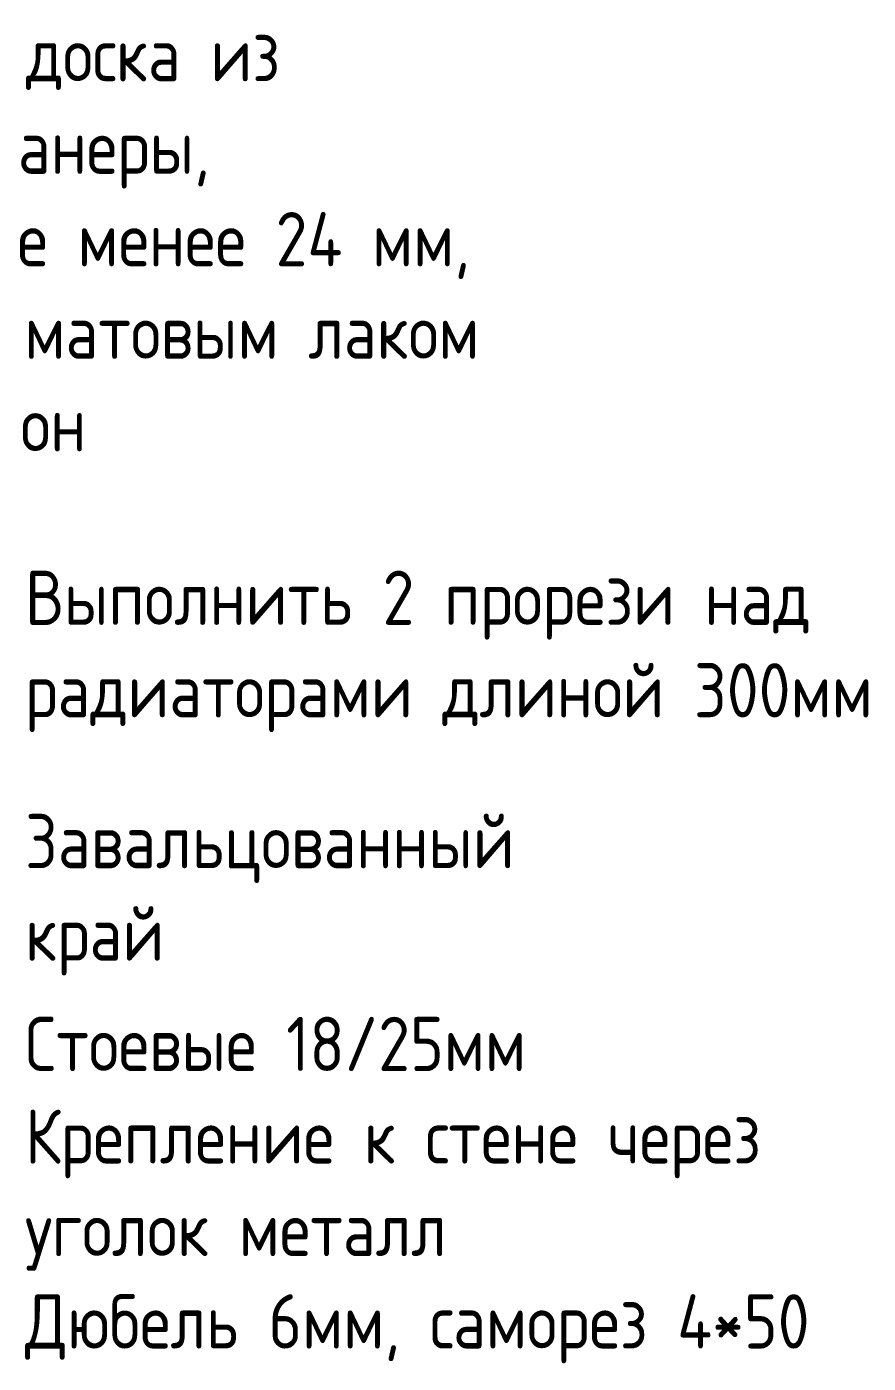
# Model space of a CAD drawing. Header units: millimetres. Extents: x 706 to 61221, y -16940 to 17865.
# Drawn here: x 8101 to 8683, y 4796 to 5720 of the extents above; entities that cross this region are included whole.
import ezdxf

# ---------------------------------------------------------------- set-up
doc = ezdxf.new("R2010")
doc.units = ezdxf.units.MM
doc.layers.add('Аннотация', color=7, linetype='Continuous', lineweight=20)
doc.styles.add('GOST Common_2', font='GOST_Common.ttf', dxfattribs={"width": 0.9, "height": 37.5})

msp = doc.modelspace()

# ---------------------------------------------------------------- texts
at = {"layer": 'Аннотация', "lineweight": 9, "char_height": 37.5, "attachment_point": 1, "line_spacing_factor": 1.022766, "style": 'GOST Common_2'}
for s, insert, width in [('\\pxt1.44,2.88,4.32,5.76,7.2,8.64,10.08,11.52,12.96,14.4,15.84,17.28,18.72,20.16,21.6,23.04,24.48,25.92,27.36,28.8,30.24,31.68,33.12,34.56,36,37.44,38.88,40.32,41.76,43.2,44.64,46.08;{Подоконная доска из березовой фанеры, толщиной не менее 24 мм, окрашенная матовым лаком с обеих сторон}', (7848.415, 5719.891), 594.675), ('\\pxt1.44,2.88,4.32,5.76,7.2,8.64,10.08,11.52,12.96,14.4,15.84,17.28,18.72,20.16,21.6,23.04,24.48,25.92,27.36,28.8,30.24,31.68,33.12,34.56,36,37.44,38.88,40.32,41.76,43.2,44.64,46.08;{Выполнить 2 прорези над радиаторами длиной 300мм}', (8099.753, 5344.155), 594.675), ('\\pxt1.44,2.88,4.32,5.76,7.2,8.64,10.08,11.52,12.96,14.4,15.84,17.28,18.72,20.16,21.6,23.04,24.48,25.92,27.36,28.8,30.24,31.68,33.12,34.56,36,37.44,38.88,40.32,41.76,43.2,44.64,46.08;{Завальцованный край}', (8099.753, 5175.942), 368.82), ('\\pxt1.44,2.88,4.32,5.76,7.2,8.64,10.08,11.52,12.96,14.4,15.84,17.28,18.72,20.16,21.6,23.04,24.48,25.92,27.36,28.8,30.24,31.68,33.12,34.56,36,37.44,38.88,40.32,41.76,43.2,44.64,46.08;{Стоевые 18/25мм\\PКрепление к стене через уголок металл\\PДюбель 6мм, саморез 4*50}', (8099.753, 5035.758), 650.16)]:
    msp.add_mtext(s, dxfattribs=dict(at, insert=insert, width=width))

doc.saveas('drawing.dxf')
